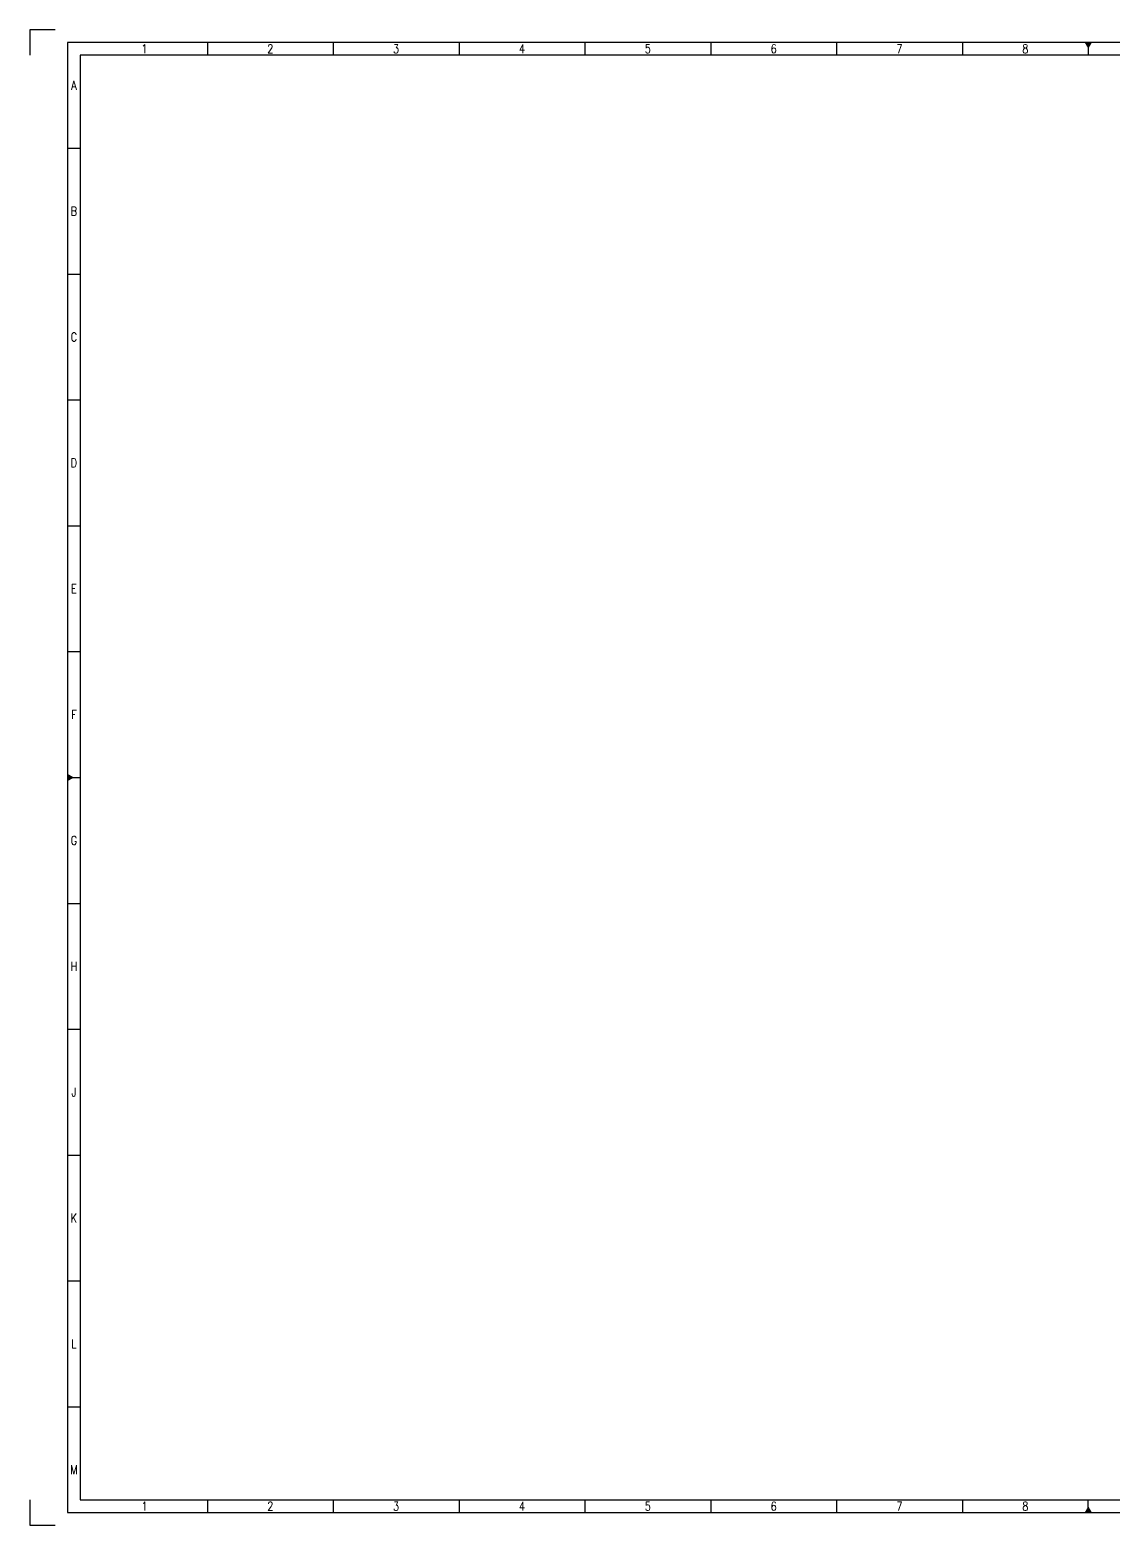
# Model space of a CAD drawing. Header units: inches. Extents: x -1857 to 102279, y -619 to 72932.
# Drawn here: x -1857 to 51431, y -619 to 72932 of the extents above; entities that cross this region are included whole.
import ezdxf
from ezdxf.enums import TextEntityAlignment as Align

# ---------------------------------------------------------------- set-up
doc = ezdxf.new("R2010")
doc.units = ezdxf.units.IN
doc.header["$MEASUREMENT"] = 0
doc.styles.add('ROMANS', font='romans.shx', dxfattribs={"width": 0.85})

# ---------------------------------------------------------------- blocks, each defined once
blk = doc.blocks.new('T NYR C')
for p, q in [((0, 47120), (-65680, 47120)), ((-65680, 47120), (-65680, 400)), ((-61240, 47120), (-61240, 46720)), ((-57240, 47120), (-57240, 46720)), ((-53240, 47120), (-53240, 46720)), ((-49240, 47120), (-49240, 46720)), ((-45240, 47120), (-45240, 46720)), ((-41240, 47120), (-41240, 46720)), ((-37240, 47120), (-37240, 46720)), ((-33240, 47120), (-33240, 46720)), ((-400, 46720), (-65280, 46720)), ((-65280, 46720), (-65280, 800)), ((-65680, 43760), (-65280, 43760)), ((-65680, 39760), (-65280, 39760)), ((-65680, 35760), (-65280, 35760)), ((-65680, 31760), (-65280, 31760)), ((-65680, 27760), (-65280, 27760)), ((-65680, 23760), (-65280, 23760)), ((-65680, 19760), (-65280, 19760)), ((-65680, 15760), (-65280, 15760)), ((-65680, 11760), (-65280, 11760)), ((-65680, 7760), (-65280, 7760)), ((-65680, 3760), (-65280, 3760)), ((-65280, 800), (-400, 800)), ((-61240, 800), (-61240, 400)), ((-57240, 800), (-57240, 400)), ((-53240, 800), (-53240, 400)), ((-49240, 800), (-49240, 400)), ((-45240, 800), (-45240, 400)), ((-41240, 800), (-41240, 400)), ((-37240, 800), (-37240, 400)), ((-33240, 400), (-33240, 800)), ((-65680, 400), (0, 400))]:
    blk.add_line(p, q)
for points in [[(-66080, 47520), (-66880, 47520), (-66880, 46720)], [(-66880, 800), (-66880, 0), (-66080, 0)]]:
    blk.add_lwpolyline(points)
for points in [[(-33355, 47120), (-33125, 47120), (-33355, 47120), (-33240, 46920)], [(-65680, 23645), (-65680, 23875), (-65680, 23645), (-65480, 23760)], [(-33355, 400), (-33125, 400), (-33355, 400), (-33240, 600)]]:
    blk.add_solid(points)
at = {"style": 'ROMANS', "width": 0.8}
for s, p in [('1', (-63240, 46920)), ('2', (-59240, 46920)), ('3', (-55240, 46920)), ('4', (-51240, 46920)), ('5', (-47240, 46920)), ('6', (-43240, 46920)), ('7', (-39240, 46920)), ('8', (-35240, 46920)), ('A', (-65480, 45760)), ('B', (-65480, 41760)), ('C', (-65480, 37760)), ('D', (-65480, 33760)), ('E', (-65480, 29760)), ('F', (-65480, 25760)), ('G', (-65480, 21760)), ('H', (-65480, 17760)), ('J', (-65480, 13760)), ('K', (-65480, 9760)), ('L', (-65480, 5760)), ('M', (-65480, 1760)), ('1', (-63240, 600)), ('2', (-59240, 600)), ('3', (-55240, 600)), ('4', (-51240, 600)), ('5', (-47240, 600)), ('6', (-43240, 600)), ('7', (-39240, 600)), ('8', (-35240, 600))]:
    blk.add_text(s, height=280, dxfattribs=at).set_placement(p, align=Align.MIDDLE_CENTER)

msp = doc.modelspace()

# ---------------------------------------------------------------- block references
at = {"xscale": 1.547802328857303, "yscale": 1.547802328857303, "zscale": 1.547802328857303}
msp.add_blockref('T NYR C', (101660, -619), dxfattribs=at)

doc.saveas('drawing.dxf')
